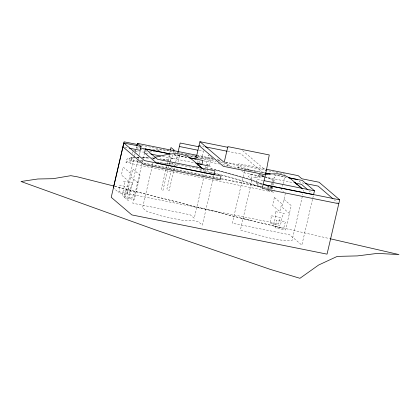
<?xml version="1.0" encoding="UTF-8"?>
<svg xmlns="http://www.w3.org/2000/svg" width="420" height="420" viewBox="0 0 420 420"><rect width="100%" height="100%" fill="white"/><g stroke="black" fill="none" stroke-linecap="round" stroke-linejoin="round"><path stroke-width="0.32" stroke-dasharray="2.1 1.58" d="M137.812 160.991L130.746 161.564L128.026 162.918L126 162.509L126.677 159.6A80.755 10.122 13.1 0 1 134.379 157.595M133.581 157.385L129.848 158.287L128.93 159.038L130.946 159.442L131.78 155.862M132.332 153.473L132.752 151.683M131.434 159.012L130.531 162.892L130.042 163.322L269.819 191.41L267.708 190.459M134.479 156.125L124.808 197.668L134.379 199.595L140.054 175.208L132.773 168.992L127.097 193.379M134.626 155.489L135.361 152.313M135.513 151.683L136.101 149.142M136.248 148.507L136.542 147.236L139.734 147.877M127.213 193.473L128.315 188.722L129.234 187.189L119.669 185.262L120.015 187.215L118.834 192.57L119.485 193.127L129.055 195.048C130.646 191.341 129.785 185.834 133.135 183.041L123.564 181.12L123.884 181.225C125.711 185.808 122.682 190.901 122.204 195.447L122.934 196.072L132.505 197.993L133.607 193.242L134.526 191.704L124.961 189.782L125.307 191.73L124.126 197.09L128.447 200.776L138.999 155.421M139.151 154.786L140.185 150.344M142.144 163.013L132.788 203.233L190.197 214.772L194.25 218.232L204.95 172.268M142.296 162.377L143.036 159.185M143.189 158.545L144.522 152.801L150.266 153.951M152.366 165.706L142.564 207.842L146.585 211.276L162.892 216.41L181.934 220.238L192.554 220.516L198.277 221.666L202.33 225.125L212.877 179.797M152.513 165.071L152.959 163.154M153.851 159.322L154.297 157.411M167.512 162.493L161.306 189.163L162.923 190.543L167.947 168.956M167.916 160.745L168.866 156.676L170.777 157.059L172.888 158.86L171.077 158.56L170.625 160.503L163.007 159.353M169.255 154.991L168.961 156.235L172.032 158.755L172.904 155.022M169.832 152.502L170.268 150.633M168.095 168.32L169.669 161.548M169.937 162.572L169.554 164.236L159.925 162.818M170.069 162.02L170.457 160.356L160.183 158.849M173.481 152.534L173.77 151.289M173.14 162.23L166.934 188.906L169.066 190.722L175.271 164.052M175.681 162.288L177.503 154.471M177.644 153.857L178.075 152.019M177.418 164.414L177.135 165.643L171.533 164.677L169.423 162.876L204.823 169.99L205.637 166.499M177.991 161.968L179.702 154.618M196.844 166.997L197.253 165.233M197.799 162.881L198.072 161.705L197.741 160.55M195.951 157.133L203.542 158.765L202.088 157.521L203.464 151.604L203.059 151.263L203.6 148.937M205.097 171.628L205.842 168.436M207.338 170.042L206.929 171.791L200.839 170.405L198.975 168.814M207.47 169.465L208.147 166.551M209.491 165.632L211.37 157.542L208.299 155.022L206.273 163.732L207.59 164.813M213.67 173.303L208.777 172.116L208.352 171.754L208.625 170.594M213.47 177.245L214.064 174.694M228.979 166.252L229.204 165.28L227.588 163.9L225.372 162.829M238.907 168.415L237.972 167.622L238.875 163.742L265.666 169.124M244.424 171.134L232.302 223.23L289.716 234.77L301.844 245.123L312.69 198.524M244.555 170.583L244.939 168.919L265.356 173.019M252.116 179.692L248.089 176.258L250.929 174.421L252.116 179.692L240.377 230.123C257.486 233.977 274.176 241.353 292.068 240.513L302.915 193.909M261.298 187.535L256.168 183.152L257.072 179.272L262.81 180.427M263.949 176.521L261.502 175.591L261.728 174.62M268.223 188.244L268.611 186.58M270.58 186.974L272.738 187.94L270.721 187.53L271.136 185.74M271.273 185.147L271.971 182.159M272.108 181.561L272.528 179.771L264.505 176.353M271.766 187.483L271.483 188.696L263.771 187.147M272.333 185.047L273.042 182.007M273.184 181.398L274.171 177.14L274.78 177.655L272.937 185.566M272.795 186.175L272.092 189.215L263.734 187.535M268.049 190.124L271.834 191.814L273.861 192.224L274.265 190.475M282.938 184.291L281.615 189.987L283.505 191.599M283.085 183.661L285.002 175.439M285.395 193.21L282.119 207.275L289.401 213.486M303.508 191.357L303.807 190.082M312.837 197.883L313.577 194.691M130.946 159.442L131.969 158.545L134.374 157.852M205.989 167.795L207.879 166.572M133.775 150.785L136.18 150.092M145.509 151.358L146.512 151.069M263.03 175.376L253.811 177.408L263.24 176.894L250.929 174.421M136.784 157.605L139.178 157.479M136.447 157.164L139.293 157.117M185.399 154.487L189.142 154.303M152.471 149.494L159.611 149.735L170.399 150.906M139.797 149.725L144.553 149.698M135.256 151.772L144.023 152.087M141.608 157.138L148.717 157.584M140.705 161.018L143.068 161.138M157.558 150.612L158.776 150.675M142.748 157.458L148.575 157.763M149.41 151.463L155.883 151.924M157.458 150.554L159.385 150.707M152.276 158.109L154.749 158.34M151.688 157.841L154.649 158.172M157.353 162.472L159.28 162.729M186.475 155.232L195.31 156.996M199.033 145.583L204.136 146.606M227.734 151.352L241.133 154.04L264.401 173.906M199.216 150.491L203.059 151.263M197.421 155.809L212.73 158.886M217.198 159.784L220.385 160.424M141.288 145.278L196.786 156.429M197.426 156.56L214.011 159.894M218.479 160.792L221.666 161.432M225.493 162.199L284.818 174.122M187.399 155.825L196.334 157.621M196.97 157.747L216.106 161.595M220.573 162.493L227.588 163.9L227.136 165.837L227.945 166.53M174.132 154.686L186.254 157.122M274.286 174.815L286.403 177.251M174.179 154.802L186.302 157.238M237.972 167.622L265.403 173.135M273.698 174.799L285.815 177.235M173.906 154.88L187.394 157.589M203.443 160.813L219.497 164.041M222.71 164.687L246.466 169.459L251.349 171.113M124.871 147.268L128.063 147.908M304.127 183.293L300.935 182.648L297.754 179.933M206.178 164.173L208.089 164.556L210.299 166.446L209.449 166.236M162.383 156.387L194.917 162.928M263.812 176.773L244.036 172.798L241.705 170.809M264.453 176.899L293.795 182.8M256.168 183.152L261.907 184.306M139.067 162.083L137.141 161.7L137.744 162.215L140.957 162.86M143.566 162.992L220.705 178.49M221.345 178.621L263.125 187.016M144.175 163.506L218.736 178.495M221.309 179.009L261.161 187.021A80.755 10.122 13.1 0 0 208.352 171.754M196.938 155.048L212.882 158.645M114.665 186.26L250.583 220.547L329.516 238.602M114.681 186.265L241.033 218.101L280.691 227.63M214.284 173.45L238.639 179.991L261.502 187.535M241.033 218.101L250.583 220.547M217.529 159.831L219.833 160.435M225.918 162.141L247.202 168.887L256.363 172.294M262.406 183.656L239.542 176.111L209.853 168.383C227.714 172.725 245.537 177.482 262.7 184.112M259.192 174.316L263.907 176.111M264.563 176.752L272.528 179.771M258.772 174.363L261.502 175.591M266.884 185.803L270.721 187.53M202.834 168.845L204.288 170.079M333.874 199.521L337.307 202.456M308.726 190.549L311.64 193.032M242.529 150.586L266.296 170.872M283.962 199.374L291.239 205.59L285.563 229.976L275.993 228.055L275.315 227.472L276.491 222.117L276.145 220.164L285.716 222.091L284.797 223.624L283.689 228.375L274.118 226.453L273.389 225.829C273.866 221.282 276.895 216.195 275.069 211.612L274.748 211.502L284.319 213.423C280.969 216.216 281.831 221.723 280.24 225.43L270.669 223.508L270.018 222.952L271.199 217.597L270.853 215.649L280.423 217.571L279.505 219.109L278.397 223.86L117.642 191.552L113.825 188.291M195.064 155.809L195.919 156.534A13.907 13.409 -49.5 0 0 194.975 155.815M136.542 147.236L138.821 149.179M130.483 173.282L123.207 167.071L121.37 174.967L128.646 181.183M130.935 176.894L138.212 183.104M194.654 155.521L195.452 156.403M126 162.509A80.755 10.122 13.1 0 1 137.209 160.456M140.228 160.54A80.755 10.122 13.1 0 1 143.923 160.75M156.65 162.052A80.755 10.122 13.1 0 1 169.129 163.874M270.312 190.622A80.755 10.122 13.1 0 1 273.861 192.224M137.293 157.542A80.755 10.122 13.1 0 1 139.755 157.589M142.706 157.721A80.755 10.122 13.1 0 1 148.822 158.188M153.064 158.629A80.755 10.122 13.1 0 1 155.536 158.917M210.273 169.139A80.755 10.122 13.1 0 1 212.142 169.585M215.859 170.494A80.755 10.122 13.1 0 1 262.484 184.343M267.724 186.354A80.755 10.122 13.1 0 1 274.538 189.315M196.791 157.343A13.907 13.409 -49.5 0 1 197.584 158.225M199.447 161.259A13.907 13.409 -49.5 0 1 200.203 163.527M176.505 158.76A13.907 13.409 -49.5 0 1 180.18 155.531M274.391 197.453L272.554 205.354L279.83 211.565L281.668 203.668L274.391 197.453"/><path stroke-width="0.63" d="M113.348 187.882L124.068 141.813L137.461 144.506M129.339 148.166L140.185 150.344L141.089 146.465L123.863 143.005L111.221 197.316L131.843 214.919L327.044 254.147L339.685 199.836L319.064 182.233L301.838 178.768L298.2 175.665L266.306 169.255M136.804 146.129L137.445 143.357L196.775 155.279M145.425 148.922L144.522 152.801L156.655 163.154L214.064 174.694L214.966 170.814L157.558 159.275L145.425 148.922L170.305 153.919M170.41 150.014L170.987 147.525L174.059 150.045L173.77 151.289M178.075 152.019L180.169 143.01L198.744 146.743M228.002 147.341L199.93 141.703L195.872 159.159L189.494 157.878M288.32 177.634L302.353 180.458L314.48 190.811L313.577 194.691L263.823 184.69M265.482 174.799L269.162 173.927L277.988 173.812L285.002 175.591L289.879 178.091L301.854 188.428M154.912 157.274C163.858 155.453 173.098 152.087 182.249 154.576C190.607 156.366 195.914 163.443 202.34 168.43L196.518 163.485L208.829 165.958M205.412 146.864L227.099 151.221M179.356 146.496L197.935 150.229M188.806 157.637L202.839 160.456L201.936 164.335L195.557 163.054M265.356 173.019L270.459 174.048M140.375 148.008L169.717 153.904M265.403 173.135L269.866 174.032M288.367 177.749L297.297 179.545M265.393 174.752L223.288 166.288L199.033 145.583M305.403 183.545L318.161 186.113L332.892 198.686M150.901 154.082L160.472 156.004M295.071 183.052L301.45 184.338L307.755 189.719M264.086 180.684L314.48 190.811M263.135 184.448L339.685 199.836M338.782 203.716L262.232 188.328L266.296 170.872L269.262 154.943L227.866 146.622L224.191 162.409L199.93 141.703M330.146 238.744L399 254.567L377.386 253.397L357.394 255.906L337.276 256.384L318.675 265.004L299.948 278.297L270.354 269.404L155.342 229.85L21 181.503L37.842 178.988L53.035 178.694L70.849 175.675L77.768 176.909L114.03 186.097M297.47 184.711L294.599 182.259L302.463 188.937M196.518 163.485L197.951 164.708M137.445 143.357L141.089 146.465M123.863 143.005L144.48 160.608L221.03 175.991L220.127 179.87L143.582 164.483L122.96 146.879"/></g></svg>
